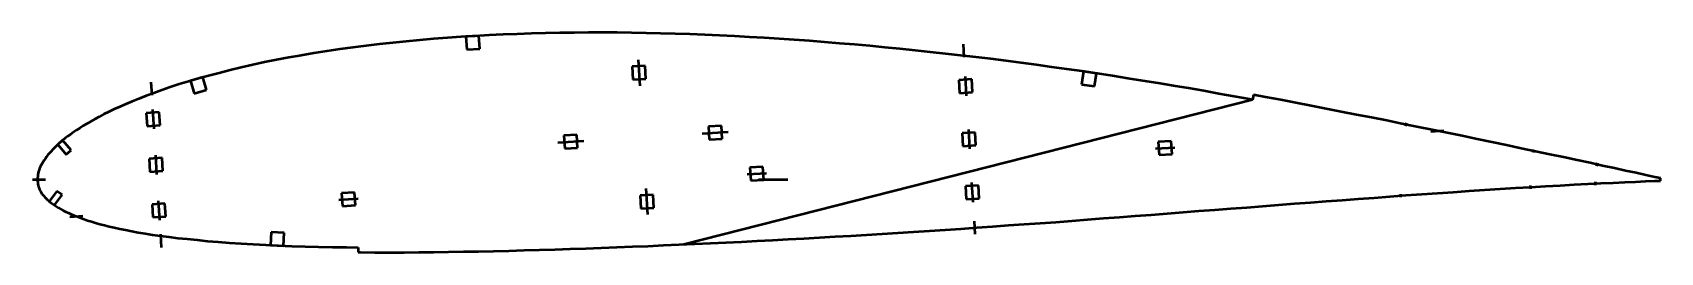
# Model space of a CAD drawing. Header units: metres. Extents: x -188 to 313, y -22 to 45.
import ezdxf

# ---------------------------------------------------------------- set-up
doc = ezdxf.new("R2010")
doc.units = ezdxf.units.M
for name, color, linetype, lineweight in [('FoilLayer', 1, 'Continuous', 50), ('StringerLayer', 1, 'Continuous', 50), ('SubLayer', 1, 'Continuous', 50)]:
    doc.layers.add(name, color=color, linetype=linetype, lineweight=lineweight)

msp = doc.modelspace()

# ---------------------------------------------------------------- linework, layer by layer
at = {"layer": 'FoilLayer'}
for p, q in [((-25.6, 45.07), (-29.98, 44.98)), ((-21.21, 45.12), (-25.6, 45.07)), ((-16.81, 45.16), (-21.21, 45.12)), ((-12.39, 45.17), (-16.81, 45.16)), ((-7.96, 45.15), (-12.39, 45.17)), ((-3.52, 45.1), (-7.96, 45.15)), ((0.94, 45.02), (-3.52, 45.1)), ((-89.25, 40.57), (-93.27, 40.03)), ((-85.18, 41.09), (-89.25, 40.57)), ((-81.08, 41.57), (-85.18, 41.09)), ((-76.95, 42.04), (-81.08, 41.57)), ((-72.79, 42.46), (-76.95, 42.04)), ((-68.61, 42.85), (-72.79, 42.46)), ((-64.39, 43.21), (-68.61, 42.85)), ((-60.16, 43.53), (-64.39, 43.21)), ((-55.9, 43.83), (-60.16, 43.53)), ((-51.63, 44.1), (-55.9, 43.83)), ((-47.33, 44.33), (-51.63, 44.1)), ((-43.02, 44.54), (-47.33, 44.33)), ((-38.69, 44.72), (-43.02, 44.54)), ((-34.34, 44.87), (-38.69, 44.72)), ((-29.98, 44.98), (-34.34, 44.87)), ((5.42, 44.92), (0.94, 45.02)), ((9.91, 44.79), (5.42, 44.92)), ((14.43, 44.64), (9.91, 44.79)), ((18.97, 44.46), (14.43, 44.64)), ((23.53, 44.25), (18.97, 44.46)), ((28.11, 44.02), (23.53, 44.25)), ((32.7, 43.77), (28.11, 44.02)), ((37.3, 43.5), (32.7, 43.77)), ((41.91, 43.22), (37.3, 43.5)), ((46.53, 42.92), (41.91, 43.22)), ((51.15, 42.58), (46.53, 42.92)), ((55.78, 42.22), (51.15, 42.58)), ((60.41, 41.84), (55.78, 42.22)), ((65.06, 41.45), (60.41, 41.84)), ((69.71, 41.04), (65.06, 41.45)), ((74.36, 40.62), (69.71, 41.04)), ((79.01, 40.17), (74.36, 40.62)), ((83.67, 39.7), (79.01, 40.17)), ((-120.02, 35.25), (-123.56, 34.43)), ((-116.4, 36.03), (-120.02, 35.25)), ((-112.7, 36.76), (-116.4, 36.03)), ((-108.93, 37.46), (-112.7, 36.76)), ((-105.09, 38.14), (-108.93, 37.46)), ((-101.19, 38.8), (-105.09, 38.14)), ((-97.25, 39.44), (-101.19, 38.8)), ((-93.27, 40.03), (-97.25, 39.44)), ((88.32, 39.19), (83.67, 39.7)), ((92.99, 38.68), (88.32, 39.19)), ((97.66, 38.16), (92.99, 38.68)), ((102.33, 37.63), (97.66, 38.16)), ((107, 37.07), (102.33, 37.63)), ((111.67, 36.48), (107, 37.07)), ((116.34, 35.86), (111.67, 36.48)), ((121.01, 35.22), (116.34, 35.86)), ((125.69, 34.58), (121.01, 35.22)), ((-139.76, 30.15), (-142.63, 29.27)), ((-136.75, 31.02), (-139.76, 30.15)), ((-133.62, 31.87), (-136.75, 31.02)), ((-130.37, 32.73), (-133.62, 31.87)), ((-127.01, 33.59), (-130.37, 32.73)), ((-123.56, 34.43), (-127.01, 33.59)), ((130.37, 33.92), (125.69, 34.58)), ((135.05, 33.26), (130.37, 33.92)), ((139.72, 32.55), (135.05, 33.26)), ((144.4, 31.82), (139.72, 32.55)), ((149.07, 31.07), (144.4, 31.82)), ((153.75, 30.33), (149.07, 31.07)), ((158.44, 29.58), (153.75, 30.33)), ((-152.81, 25.7), (-155.03, 24.84)), ((-150.46, 26.58), (-152.81, 25.7)), ((-147.99, 27.47), (-150.46, 26.58)), ((-145.38, 28.37), (-147.99, 27.47)), ((-142.63, 29.27), (-145.38, 28.37)), ((163.12, 28.82), (158.44, 29.58)), ((167.79, 28.03), (163.12, 28.82)), ((172.45, 27.21), (167.79, 28.03)), ((177.12, 26.37), (172.45, 27.21)), ((181.79, 25.52), (177.12, 26.37)), ((186.47, 24.68), (181.79, 25.52)), ((187.73, 25.98), (187.47, 24.5)), ((191.42, 25.33), (187.73, 25.98)), ((196.1, 24.48), (191.42, 25.33)), ((-165.8, 20.06), (-167.24, 19.31)), ((-164.28, 20.82), (-165.8, 20.06)), ((-162.66, 21.6), (-164.28, 20.82)), ((-160.93, 22.38), (-162.66, 21.6)), ((-159.09, 23.18), (-160.93, 22.38)), ((-157.12, 24), (-159.09, 23.18)), ((-155.03, 24.84), (-157.12, 24)), ((187.47, 24.5), (12.52, -19.96)), ((187.47, 24.5), (186.47, 24.68)), ((200.77, 23.6), (196.1, 24.48)), ((205.43, 22.69), (200.77, 23.6)), ((210.09, 21.76), (205.43, 22.69)), ((214.75, 20.83), (210.09, 21.76)), ((219.41, 19.92), (214.75, 20.83)), ((-174.22, 15.14), (-175.16, 14.51)), ((-173.22, 15.8), (-174.22, 15.14)), ((-172.16, 16.46), (-173.22, 15.8)), ((-171.04, 17.15), (-172.16, 16.46)), ((-169.84, 17.85), (-171.04, 17.15)), ((-168.58, 18.57), (-169.84, 17.85)), ((-167.24, 19.31), (-168.58, 18.57)), ((224.08, 19.02), (219.41, 19.92)), ((228.74, 18.1), (224.08, 19.02)), ((233.38, 17.16), (228.74, 18.1)), ((238.02, 16.2), (233.38, 17.16)), ((242.65, 15.24), (238.02, 16.2)), ((247.28, 14.3), (242.65, 15.24)), ((-180.41, 10.33), (-180.99, 9.76)), ((-179.78, 10.91), (-180.41, 10.33)), ((-179.13, 11.48), (-179.78, 10.91)), ((-178.42, 12.07), (-179.13, 11.48)), ((-177.68, 12.66), (-178.42, 12.07)), ((-176.89, 13.27), (-177.68, 12.66)), ((-176.05, 13.88), (-176.89, 13.27)), ((-175.16, 14.51), (-176.05, 13.88)), ((251.89, 13.37), (247.28, 14.3)), ((256.48, 12.43), (251.89, 13.37)), ((261.04, 11.47), (256.48, 12.43)), ((265.57, 10.51), (261.04, 11.47)), ((270.06, 9.56), (265.57, 10.51)), ((-184.5, 5.41), (-184.81, 4.89)), ((-184.16, 5.94), (-184.5, 5.41)), ((-183.8, 6.47), (-184.16, 5.94)), ((-183.41, 7.01), (-183.8, 6.47)), ((-182.99, 7.55), (-183.41, 7.01)), ((-182.54, 8.09), (-182.99, 7.55)), ((-182.06, 8.65), (-182.54, 8.09)), ((-181.54, 9.2), (-182.06, 8.65)), ((-180.99, 9.76), (-181.54, 9.2)), ((274.49, 8.63), (270.06, 9.56)), ((278.85, 7.73), (274.49, 8.63)), ((283.12, 6.84), (278.85, 7.73)), ((287.27, 5.95), (283.12, 6.84)), ((291.27, 5.08), (287.27, 5.95)), ((295.11, 4.24), (291.27, 5.08)), ((-186.21, 0.49), (-186.23, 0)), ((-186.23, 0), (-186.19, -0.38)), ((-186.16, 0.91), (-186.21, 0.49)), ((-186.09, 1.44), (-186.16, 0.91)), ((-186, 1.95), (-186.09, 1.44)), ((-185.89, 2.45), (-186, 1.95)), ((-185.75, 2.92), (-185.89, 2.45)), ((-185.57, 3.38), (-185.75, 2.92)), ((-185.35, 3.86), (-185.57, 3.38)), ((-185.09, 4.36), (-185.35, 3.86)), ((-184.81, 4.89), (-185.09, 4.36)), ((298.75, 3.45), (295.11, 4.24)), ((302.19, 2.71), (298.75, 3.45)), ((305.41, 2.01), (302.19, 2.71)), ((308.4, 1.35), (305.41, 2.01)), ((311.17, 0.75), (308.4, 1.35)), ((312.89, 0.38), (311.17, 0.75)), ((312.89, -0.38), (312.89, 0.38)), ((-186.19, -0.38), (-186.14, -0.88)), ((-186.14, -0.88), (-186.08, -1.36)), ((-186.08, -1.36), (-186, -1.82)), ((-186, -1.82), (-185.89, -2.27)), ((-185.89, -2.27), (-185.74, -2.71)), ((-185.74, -2.71), (-185.55, -3.16)), ((-185.55, -3.16), (-185.33, -3.6)), ((-185.33, -3.6), (-185.05, -4.05)), ((-185.05, -4.05), (-184.73, -4.5)), ((-184.73, -4.5), (-184.37, -4.95)), ((-184.37, -4.95), (-183.98, -5.4)), ((229.71, -5.21), (234.59, -4.86)), ((234.59, -4.86), (239.47, -4.51)), ((239.47, -4.51), (244.33, -4.19)), ((244.33, -4.19), (249.18, -3.86)), ((249.18, -3.86), (254.02, -3.53)), ((254.02, -3.53), (258.82, -3.21)), ((258.82, -3.21), (263.59, -2.91)), ((263.59, -2.91), (268.32, -2.61)), ((268.32, -2.61), (272.98, -2.33)), ((272.98, -2.33), (277.56, -2.08)), ((277.56, -2.08), (282.04, -1.83)), ((282.04, -1.83), (286.39, -1.59)), ((286.39, -1.59), (290.58, -1.37)), ((290.58, -1.37), (294.58, -1.17)), ((294.58, -1.17), (298.37, -0.99)), ((298.37, -0.99), (301.93, -0.83)), ((301.93, -0.83), (305.24, -0.68)), ((305.24, -0.68), (308.31, -0.55)), ((308.31, -0.55), (311.14, -0.45)), ((311.14, -0.45), (312.89, -0.38)), ((-183.98, -5.4), (-183.57, -5.83)), ((-183.57, -5.83), (-183.12, -6.27)), ((-183.12, -6.27), (-182.64, -6.69)), ((-182.64, -6.69), (-182.12, -7.11)), ((-182.12, -7.11), (-181.58, -7.53)), ((-181.58, -7.53), (-180.99, -7.93)), ((-180.99, -7.93), (-180.37, -8.33)), ((-180.37, -8.33), (-179.71, -8.73)), ((-179.71, -8.73), (-179.01, -9.12)), ((-179.01, -9.12), (-178.27, -9.51)), ((-178.27, -9.51), (-177.49, -9.9)), ((-177.49, -9.9), (-176.68, -10.29)), ((166.07, -10.06), (170.96, -9.67)), ((170.96, -9.67), (175.86, -9.3)), ((175.86, -9.3), (180.76, -8.94)), ((180.76, -8.94), (185.66, -8.59)), ((185.66, -8.59), (190.55, -8.21)), ((190.55, -8.21), (195.45, -7.81)), ((195.45, -7.81), (200.35, -7.42)), ((200.35, -7.42), (205.25, -7.05)), ((205.25, -7.05), (210.14, -6.68)), ((210.14, -6.68), (215.04, -6.33)), ((215.04, -6.33), (219.94, -5.97)), ((219.94, -5.97), (224.83, -5.59)), ((224.83, -5.59), (229.71, -5.21)), ((-176.68, -10.29), (-175.83, -10.67)), ((-175.83, -10.67), (-174.93, -11.05)), ((-174.93, -11.05), (-173.98, -11.43)), ((-173.98, -11.43), (-172.97, -11.8)), ((-172.97, -11.8), (-171.91, -12.18)), ((-171.91, -12.18), (-170.79, -12.56)), ((-170.79, -12.56), (-169.61, -12.93)), ((-169.61, -12.93), (-168.37, -13.31)), ((-168.37, -13.31), (-167.05, -13.69)), ((-167.05, -13.69), (-165.65, -14.06)), ((-165.65, -14.06), (-164.18, -14.43)), ((-164.18, -14.43), (-162.6, -14.79)), ((-162.6, -14.79), (-160.92, -15.16)), ((97.77, -15.13), (102.63, -14.77)), ((102.63, -14.77), (107.49, -14.42)), ((107.49, -14.42), (112.36, -14.08)), ((112.36, -14.08), (117.23, -13.75)), ((117.23, -13.75), (122.1, -13.43)), ((122.1, -13.43), (126.98, -13.07)), ((126.98, -13.07), (131.86, -12.68)), ((131.86, -12.68), (136.74, -12.3)), ((136.74, -12.3), (141.62, -11.93)), ((141.62, -11.93), (146.51, -11.57)), ((146.51, -11.57), (151.4, -11.22)), ((151.4, -11.22), (156.29, -10.85)), ((156.29, -10.85), (161.18, -10.45)), ((161.18, -10.45), (166.07, -10.06)), ((-160.92, -15.16), (-159.13, -15.52)), ((-159.13, -15.52), (-157.24, -15.9)), ((-157.24, -15.9), (-155.23, -16.26)), ((-155.23, -16.26), (-153.09, -16.63)), ((-153.09, -16.63), (-150.81, -16.99)), ((-150.81, -16.99), (-148.39, -17.34)), ((-148.39, -17.34), (-145.82, -17.67)), ((-145.82, -17.67), (-143.09, -17.99)), ((-143.09, -17.99), (-140.2, -18.29)), ((-140.2, -18.29), (-137.16, -18.6)), ((-137.16, -18.6), (-133.98, -18.92)), ((-133.98, -18.92), (-130.65, -19.21)), ((-130.65, -19.21), (-127.19, -19.48)), ((-127.19, -19.48), (-123.59, -19.71)), ((-123.59, -19.71), (-119.86, -19.92)), ((-119.86, -19.92), (-116.02, -20.1)), ((11.13, -20.03), (15.93, -19.81)), ((15.93, -19.81), (20.72, -19.59)), ((20.72, -19.59), (25.5, -19.37)), ((25.5, -19.37), (30.28, -19.14)), ((30.28, -19.14), (35.06, -18.89)), ((35.06, -18.89), (39.85, -18.63)), ((39.85, -18.63), (44.65, -18.36)), ((44.65, -18.36), (49.45, -18.1)), ((49.45, -18.1), (54.26, -17.83)), ((54.26, -17.83), (59.08, -17.57)), ((59.08, -17.57), (63.9, -17.29)), ((63.9, -17.29), (68.72, -16.99)), ((68.72, -16.99), (73.55, -16.68)), ((73.55, -16.68), (78.38, -16.37)), ((78.38, -16.37), (83.22, -16.06)), ((83.22, -16.06), (88.07, -15.77)), ((88.07, -15.77), (92.92, -15.47)), ((92.92, -15.47), (97.77, -15.13)), ((-116.02, -20.1), (-112.07, -20.28)), ((-112.07, -20.28), (-108.05, -20.46)), ((-108.05, -20.46), (-103.94, -20.61)), ((-103.94, -20.61), (-99.76, -20.72)), ((-99.76, -20.72), (-95.52, -20.79)), ((-95.52, -20.79), (-91.21, -20.84)), ((-91.21, -20.84), (-87.6, -20.87)), ((-87.6, -20.87), (-87.61, -22.37)), ((-87.61, -22.37), (-86.85, -22.37)), ((-86.85, -22.37), (-82.44, -22.41)), ((-82.44, -22.41), (-77.99, -22.43)), ((-77.99, -22.43), (-73.5, -22.41)), ((-73.5, -22.41), (-68.98, -22.37)), ((-68.98, -22.37), (-64.42, -22.32)), ((-64.42, -22.32), (-59.84, -22.25)), ((-59.84, -22.25), (-55.23, -22.19)), ((-55.23, -22.19), (-50.6, -22.12)), ((-50.6, -22.12), (-45.94, -22.02)), ((-45.94, -22.02), (-41.26, -21.91)), ((-41.26, -21.91), (-36.57, -21.78)), ((-36.57, -21.78), (-31.85, -21.64)), ((-31.85, -21.64), (-27.13, -21.49)), ((-27.13, -21.49), (-22.38, -21.34)), ((-22.38, -21.34), (-17.62, -21.18)), ((-17.62, -21.18), (-12.85, -21.01)), ((-12.85, -21.01), (-8.07, -20.83)), ((-8.07, -20.83), (-3.27, -20.64)), ((-3.27, -20.64), (1.53, -20.45)), ((1.53, -20.45), (6.33, -20.24)), ((6.33, -20.24), (11.13, -20.03))]:
    msp.add_line(p, q, dxfattribs=at)
at = {"layer": 'StringerLayer'}
for p, q in [((-50.48, 44.17), (-54.47, 43.92)), ((-54.47, 43.92), (-54.22, 39.93)), ((-54.22, 39.93), (-50.22, 40.18)), ((-50.22, 40.18), (-50.48, 44.17)), ((-135.33, 31.43), (-139.18, 30.32)), ((-139.18, 30.32), (-138.07, 26.48)), ((-134.22, 27.59), (-135.33, 31.43)), ((135.47, 33.19), (134.88, 29.24)), ((139.43, 32.6), (135.47, 33.19)), ((138.83, 28.64), (139.43, 32.6)), ((-138.07, 26.48), (-134.22, 27.59)), ((134.88, 29.24), (138.83, 28.64)), ((-178.49, 12.04), (-179.99, 10.72)), ((-179.99, 10.72), (-177.36, 7.71)), ((-175.86, 9.03), (-178.49, 12.04)), ((-177.36, 7.71), (-175.86, 9.03)), ((-180.22, -3.54), (-182.62, -6.73)), ((-181.03, -7.94), (-178.62, -4.74)), ((-178.62, -4.74), (-180.22, -3.54)), ((-182.62, -6.73), (-181.03, -7.94)), ((-114.38, -16.17), (-114.57, -20.17)), ((-110.39, -16.36), (-114.38, -16.17)), ((-110.57, -20.35), (-110.39, -16.36)), ((-114.57, -20.17), (-110.57, -20.35))]:
    msp.add_line(p, q, dxfattribs=at)
at = {"layer": 'SubLayer'}
for p, q in [((98.41, 41.57), (98.66, 37.57)), ((-1.49, 36.82), (-0.99, 28.83)), ((0.63, 34.95), (-3.36, 34.7)), ((-3.36, 34.7), (-3.11, 30.71)), ((-3.11, 30.71), (0.88, 30.96)), ((0.88, 30.96), (0.63, 34.95)), ((101.09, 30.81), (97.09, 30.56)), ((97.09, 30.56), (97.34, 26.57)), ((99.03, 31.68), (99.4, 25.7)), ((101.34, 26.82), (101.09, 30.81)), ((-151.35, 29.89), (-151.1, 25.9)), ((97.34, 26.57), (101.34, 26.82)), ((-148.77, 20.66), (-152.76, 20.41)), ((-152.76, 20.41), (-152.51, 16.42)), ((-150.83, 21.54), (-150.45, 15.55)), ((-148.52, 16.67), (-148.77, 20.66)), ((-152.51, 16.42), (-148.52, 16.67)), ((24.09, 16.53), (20.1, 16.28)), ((20.1, 16.28), (20.35, 12.29)), ((24.34, 12.54), (24.09, 16.53)), ((100.05, 15.37), (100.42, 9.38)), ((234.59, 16.4), (234.8, 17.38)), ((242.3, 14.78), (246.29, 15.03)), ((-26.21, 11.37), (-18.23, 11.87)), ((-20.35, 13.74), (-24.34, 13.49)), ((-24.34, 13.49), (-24.09, 9.5)), ((-20.1, 9.75), (-20.35, 13.74)), ((18.23, 14.16), (26.21, 14.66)), ((20.35, 12.29), (24.34, 12.54)), ((102.11, 14.49), (98.12, 14.24)), ((98.12, 14.24), (98.37, 10.25)), ((98.37, 10.25), (102.36, 10.5)), ((102.36, 10.5), (102.11, 14.49)), ((162.45, 11.79), (158.46, 11.54)), ((158.46, 11.54), (158.71, 7.54)), ((162.7, 7.79), (162.45, 11.79)), ((-147.89, 6.64), (-151.88, 6.39)), ((-151.88, 6.39), (-151.63, 2.39)), ((-149.95, 7.51), (-149.57, 1.52)), ((-147.64, 2.64), (-147.89, 6.64)), ((-24.09, 9.5), (-20.1, 9.75)), ((157.59, 9.48), (163.57, 9.85)), ((158.71, 7.54), (162.7, 7.79)), ((273.75, 8.27), (273.97, 9.25)), ((293.31, 4.12), (293.54, 5.09)), ((-187.73, 0), (-183.73, 0)), ((-151.63, 2.39), (-147.64, 2.64)), ((32.02, 1.61), (38.01, 1.99)), ((36.88, 3.92), (32.89, 3.67)), ((32.89, 3.67), (33.14, -0.32)), ((35.55, 0), (44.55, 0)), ((37.13, -0.07), (36.88, 3.92)), ((-88.69, -3.95), (-92.68, -4.2)), ((-92.68, -4.2), (-92.43, -8.19)), ((-88.44, -7.94), (-88.69, -3.95)), ((3.11, -4.68), (-0.88, -4.93)), ((-0.88, -4.93), (-0.63, -8.92)), ((1.49, -10.79), (0.99, -2.81)), ((3.36, -8.67), (3.11, -4.68)), ((33.14, -0.32), (37.13, -0.07)), ((103.13, -1.83), (99.14, -2.08)), ((99.14, -2.08), (99.39, -6.07)), ((101.07, -0.95), (101.45, -6.94)), ((103.38, -5.82), (103.13, -1.83)), ((233.08, -5.47), (233.01, -4.47)), ((272.99, -2.83), (272.93, -1.83)), ((292.96, -1.75), (292.9, -0.75)), ((-147.01, -7.39), (-151, -7.64)), ((-151, -7.64), (-150.75, -11.63)), ((-149.07, -6.52), (-148.7, -12.5)), ((-146.76, -11.38), (-147.01, -7.39)), ((-93.55, -6.25), (-87.56, -5.88)), ((-92.43, -8.19), (-88.44, -7.94)), ((-0.63, -8.92), (3.36, -8.67)), ((99.39, -6.07), (103.38, -5.82)), ((-176.27, -11.44), (-172.28, -11.19)), ((-150.75, -11.63), (-146.76, -11.38)), ((101.81, -12.83), (102.06, -16.82)), ((-148.42, -16.86), (-148.17, -20.86))]:
    msp.add_line(p, q, dxfattribs=at)

doc.saveas('drawing.dxf')
